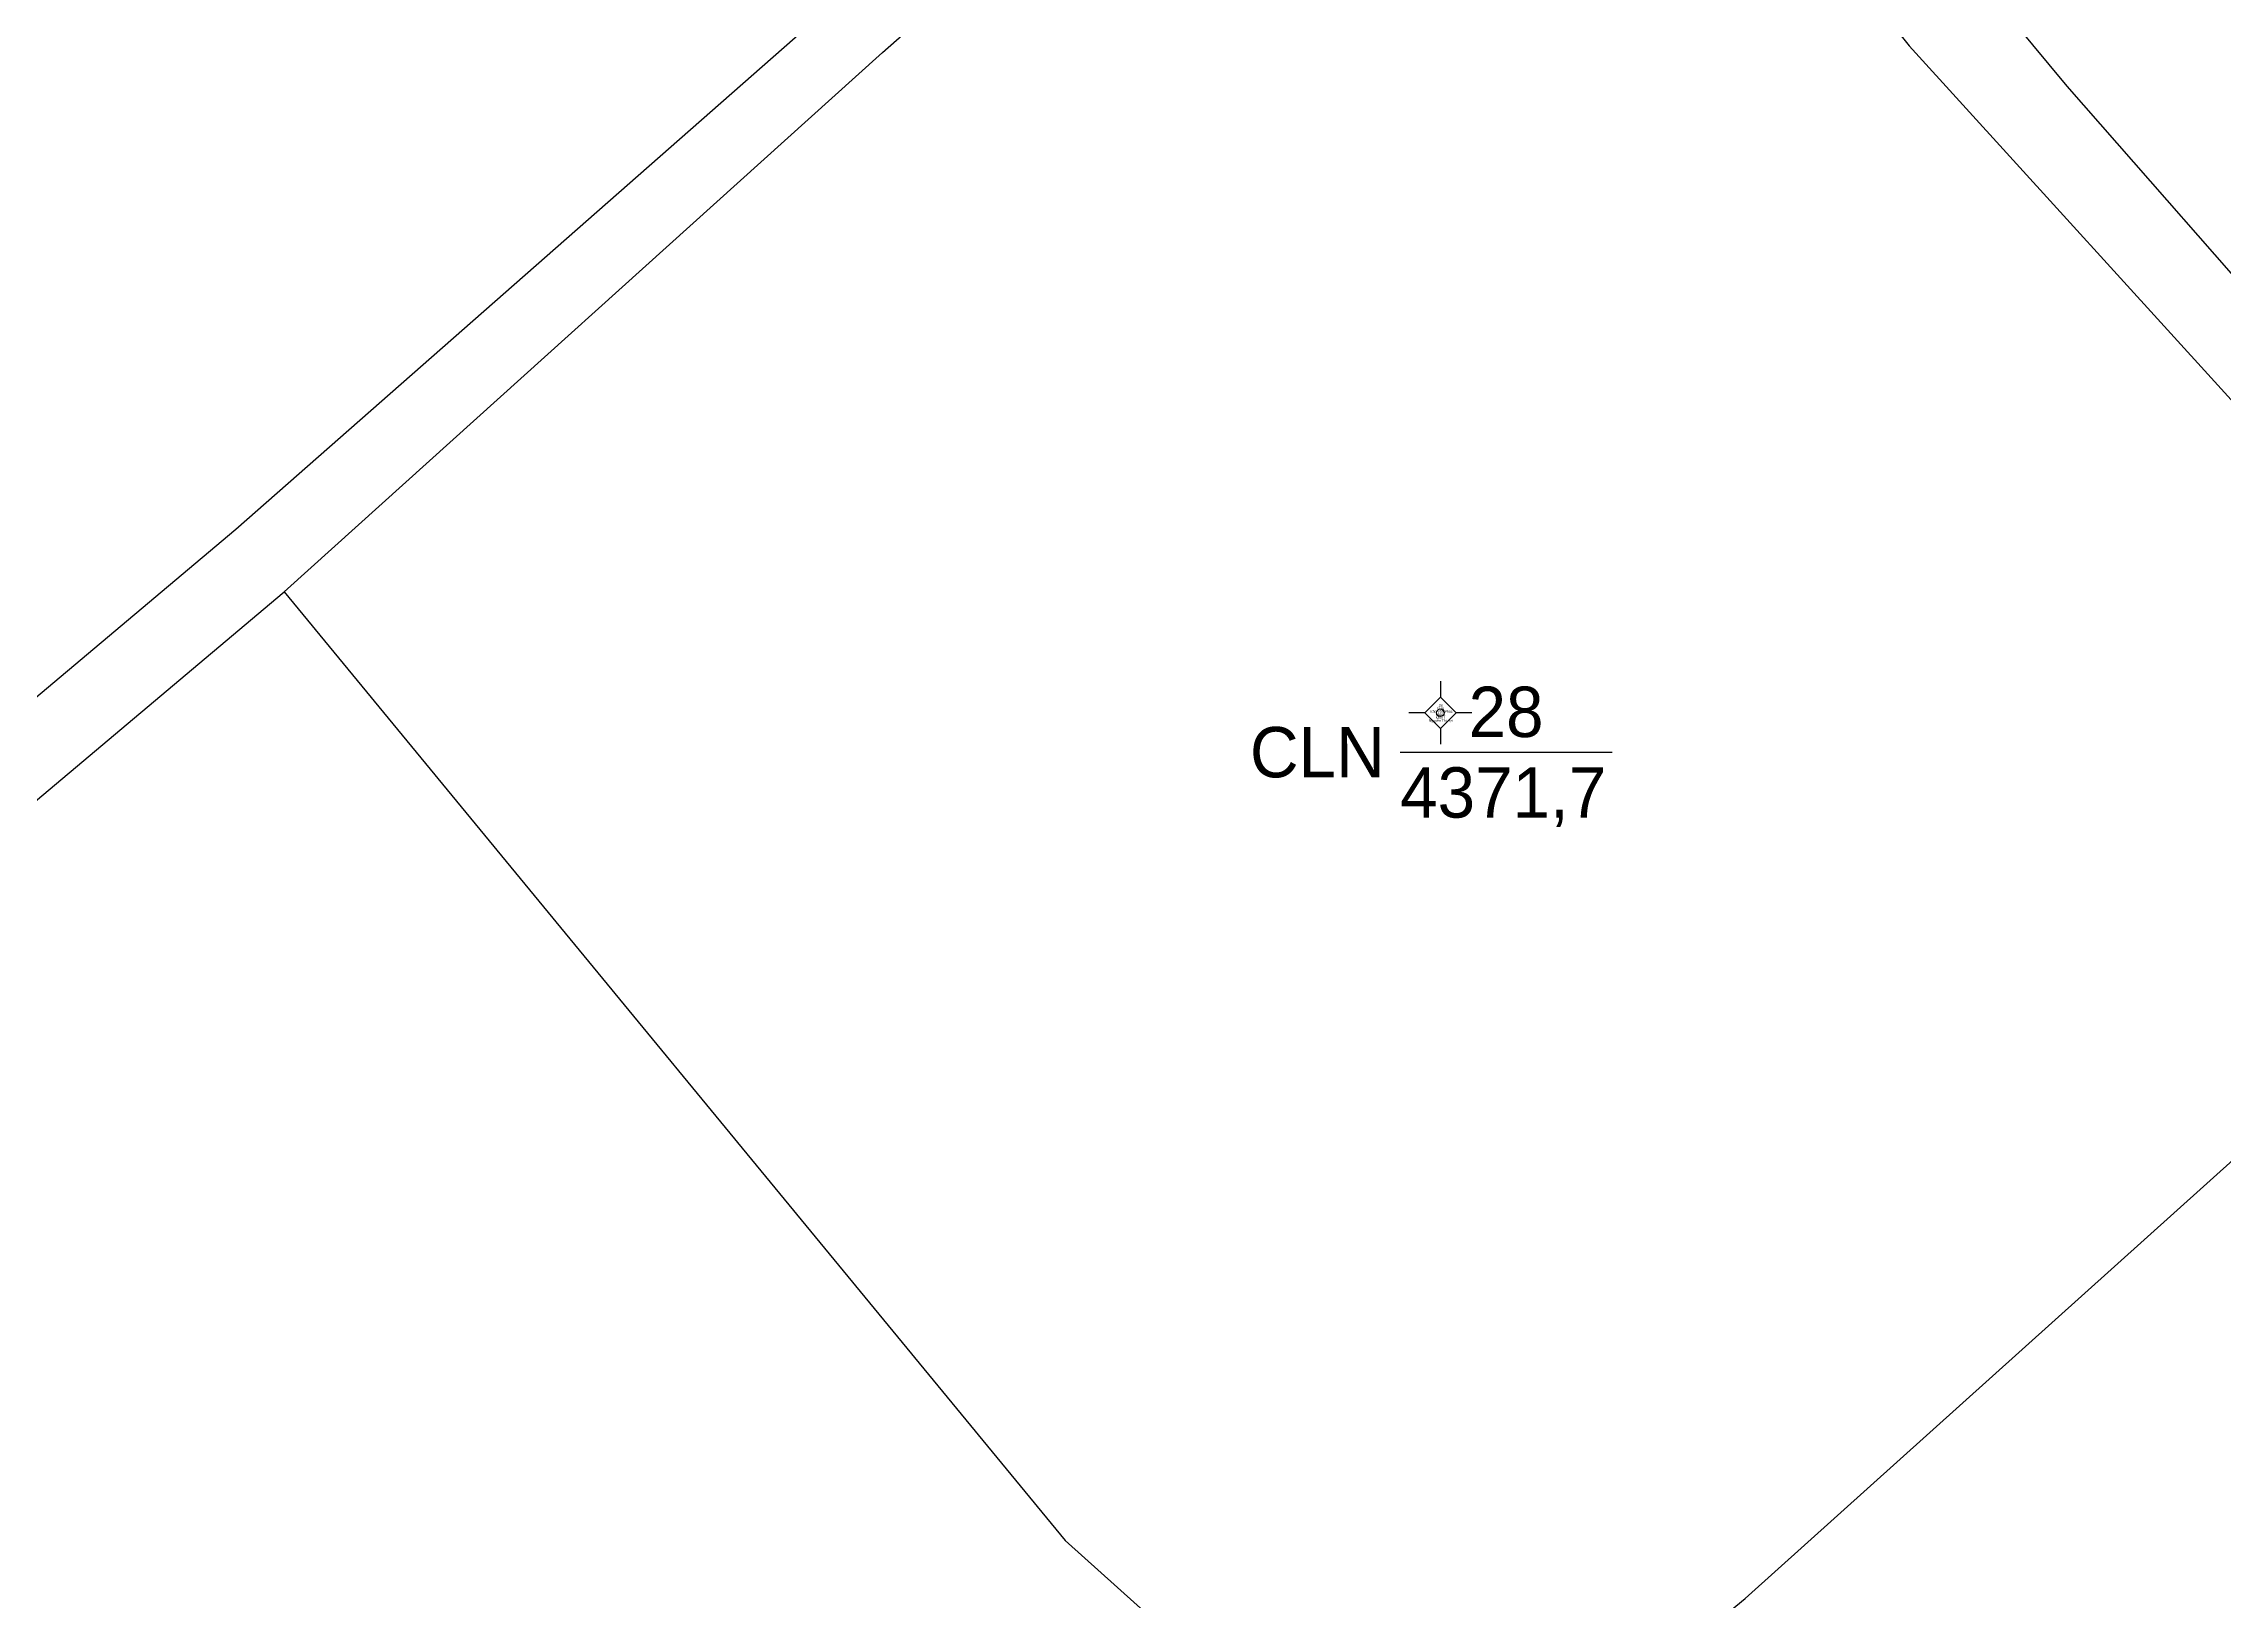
# Model space of a CAD drawing. Extents: x 549390 to 550118, y 1841259 to 1842146.
# Drawn here: x 549595.6 to 549682.2, y 1841662.7 to 1841724.6 of the extents above; entities that cross this region are included whole.
import ezdxf

# ---------------------------------------------------------------- set-up
doc = ezdxf.new("R2010")
doc.units = 0
for name, color, linetype in [('Level 10', 7, 'Continuous'), ('Level 11', 7, 'Continuous'), ('Level 13', 7, 'Continuous'), ('Level 15', 7, 'Continuous'), ('Level 2', 7, 'Continuous'), ('Level 23', 7, 'Continuous'), ('Level 4', 7, 'Continuous')]:
    doc.layers.add(name, color=color, linetype=linetype)

msp = doc.modelspace()

# ---------------------------------------------------------------- linework, layer by layer
at = {"layer": 'Level 10'}
for points in [[(549605.14, 1841702.82), (549636.15, 1841665.16), (549649.26, 1841653.38)], [(549650.27, 1841652.26), (549663.13, 1841662.86), (549688.79, 1841685.92), (549698.15, 1841693.16)]]:
    msp.add_lwpolyline(points, dxfattribs=at)
at = {"layer": 'Level 11'}
for p, q in [((549651.041, 1841699.269), (549651.041, 1841698.644)), ((549651.041, 1841698.644), (549650.416, 1841698.019)), ((549651.666, 1841698.019), (549651.041, 1841698.644)), ((549650.416, 1841698.019), (549649.791, 1841698.019)), ((549650.416, 1841698.019), (549651.041, 1841697.394)), ((549651.041, 1841697.394), (549651.666, 1841698.019)), ((549652.291, 1841698.019), (549651.666, 1841698.019)), ((549651.041, 1841697.394), (549651.041, 1841696.769))]:
    msp.add_line(p, q, dxfattribs=at)
msp.add_circle((549651.04, 1841698.019), 0.15, dxfattribs=at)
at = {"layer": 'Level 13'}
msp.add_line((549649.44, 1841696.455), (549657.86, 1841696.455), dxfattribs=at)
at = {"layer": 'Level 23'}
msp.add_line((549561.97, 1841666.46), (549605.14, 1841702.82), dxfattribs=at)
for points in [[(549702.77, 1841692.28), (549675.92, 1841722.9), (549656.12, 1841746.74), (549693.79, 1841782.65), (549715.96, 1841804.53)], [(549559.95, 1841668.89), (549603.22, 1841705.31), (549627.83, 1841726.96), (549646.28, 1841743.15), (549650.2, 1841747.5), (549622.19, 1841780.2), (549610.14, 1841796.49)], [(549605.14, 1841702.82), (549628.89, 1841724.23), (549647.9, 1841740.99), (549653.1, 1841745.12), (549669.65, 1841724.5), (549698.15, 1841693.16)]]:
    msp.add_lwpolyline(points, dxfattribs=at)

# ---------------------------------------------------------------- texts
at = {"layer": 'Level 13'}
msp.add_text('28', height=2, dxfattribs=at).set_placement((549652.158, 1841697.055))
at = {"layer": 'Level 15'}
for s, height, p in [('28', 0.1, (549650.969, 1841698.26)), ('Nguyễn Thị Lợi', 0.10002, (549650.578, 1841697.66)), ('Trần Văn Phúc', 0.10002, (549650.598, 1841698.02)), ('Khối 1', 0.1, (549650.847, 1841697.9)), ('Khối 1', 0.1, (549650.847, 1841697.78)), ('CLN', 0.1, (549650.9, 1841698.14))]:
    msp.add_text(s, height=height, dxfattribs=at).set_placement(p)
at = {"layer": 'Level 2'}
msp.add_text('CLN', height=2, dxfattribs=at).set_placement((549643.478, 1841695.455))
at = {"layer": 'Level 4'}
msp.add_text('4371,7', height=2, dxfattribs=at).set_placement((549649.441, 1841693.855))

doc.saveas('drawing.dxf')
